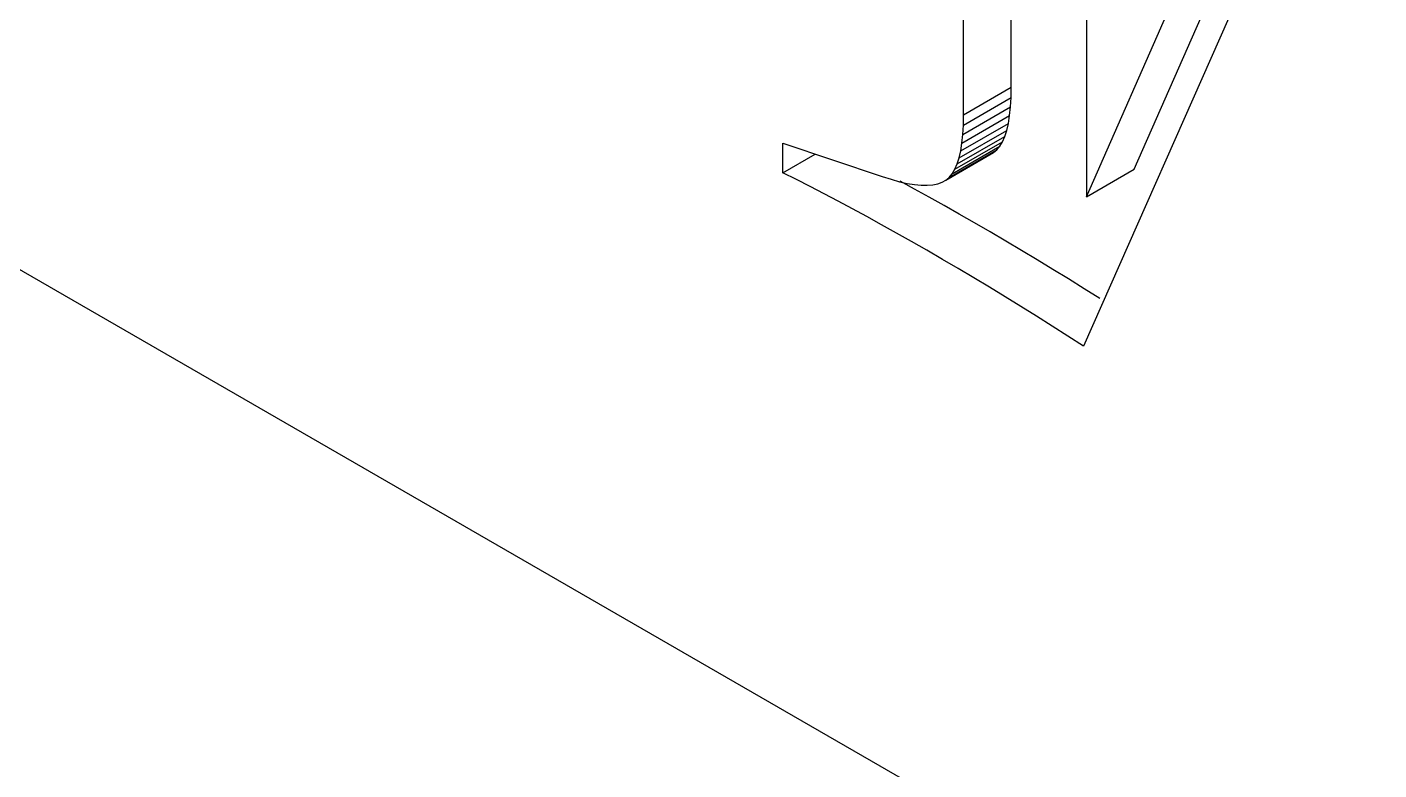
# Model space of a CAD drawing. Header units: millimetres. Extents: x -105 to 105, y -148 to 148.
# Drawn here: x 51.267 to 53.272, y -47.589 to -46.487 of the extents above; entities that cross this region are included whole.
import ezdxf

# ---------------------------------------------------------------- set-up
doc = ezdxf.new("R2010")
doc.units = ezdxf.units.MM
doc.layers.get('0').update_dxf_attribs({"lineweight": 18})

msp = doc.modelspace()

# ---------------------------------------------------------------- linework, layer by layer
at = {"color": 7, "lineweight": 30, "ltscale": 0.314351}
msp.add_line((55.3101, -49.1873), (44.4206, -42.9003), dxfattribs=at)
at = {"color": 7, "lineweight": 30, "ltscale": 0.031066}
msp.add_line((52.7268, -46.5761), (52.7268, -45.3334), dxfattribs=at)
at = {"color": 7, "lineweight": 30, "ltscale": 0.031065}
msp.add_line((52.6561, -46.6169), (52.6561, -45.3743), dxfattribs=at)
at = {"color": 7, "lineweight": 30, "ltscale": 0.031955}
msp.add_line((52.8386, -45.4605), (52.8386, -46.7387), dxfattribs=at)
at = {"color": 7, "lineweight": 30, "ltscale": 0.033029}
msp.add_line((52.8386, -46.7387), (53.3695, -45.5289), dxfattribs=at)
at = {"color": 7, "lineweight": 30, "ltscale": 0.030004}
msp.add_line((52.9093, -46.6979), (53.3916, -45.5989), dxfattribs=at)
at = {"color": 7, "lineweight": 30, "ltscale": 0.02956}
msp.add_line((53.3126, -45.8793), (52.8338, -46.9604), dxfattribs=at)
at = {"color": 7, "lineweight": 30, "ltscale": 0.002041}
for p, q in [((52.6561, -46.6169), (52.7268, -46.5761)), ((52.6537, -46.659), (52.7244, -46.6182)), ((52.655, -46.6462), (52.7257, -46.6054)), ((52.6495, -46.6809), (52.7202, -46.6401)), ((52.6519, -46.6705), (52.7226, -46.6297)), ((52.6433, -46.6979), (52.714, -46.657)), ((52.6467, -46.69), (52.7174, -46.6491)), ((52.63, -46.7141), (52.7007, -46.6732)), ((52.6394, -46.7045), (52.7101, -46.6637)), ((52.8386, -46.7387), (52.9093, -46.6979))]:
    msp.add_line(p, q, dxfattribs=at)
at = {"color": 7, "lineweight": 30, "ltscale": 0.000381525}
msp.add_line((52.7265, -46.5913), (52.7268, -46.5761), dxfattribs=at)
at = {"color": 7, "lineweight": 30, "ltscale": 0.002042}
for p, q in [((52.6558, -46.6322), (52.7265, -46.5913)), ((52.6349, -46.7099), (52.7056, -46.6691))]:
    msp.add_line(p, q, dxfattribs=at)
at = {"color": 7, "lineweight": 30, "ltscale": 0.000351131}
msp.add_line((52.7257, -46.6054), (52.7265, -46.5913), dxfattribs=at)
at = {"color": 7, "lineweight": 30, "ltscale": 0.000381913}
msp.add_line((52.6558, -46.6322), (52.6561, -46.6169), dxfattribs=at)
at = {"color": 7, "lineweight": 30, "ltscale": 0.000292755}
for p, q in [((52.7226, -46.6297), (52.7244, -46.6182)), ((52.6519, -46.6705), (52.6537, -46.659))]:
    msp.add_line(p, q, dxfattribs=at)
at = {"color": 7, "lineweight": 30, "ltscale": 0.000321691}
msp.add_line((52.7244, -46.6182), (52.7257, -46.6054), dxfattribs=at)
at = {"color": 7, "lineweight": 30, "ltscale": 0.00035111}
msp.add_line((52.655, -46.6462), (52.6558, -46.6322), dxfattribs=at)
at = {"color": 7, "lineweight": 30, "ltscale": 0.000238399}
for p, q in [((52.7174, -46.6491), (52.7202, -46.6401)), ((52.6467, -46.69), (52.6495, -46.6809))]:
    msp.add_line(p, q, dxfattribs=at)
at = {"color": 7, "lineweight": 30, "ltscale": 0.000264852}
msp.add_line((52.7202, -46.6401), (52.7226, -46.6297), dxfattribs=at)
at = {"color": 7, "lineweight": 30, "ltscale": 0.001095}
msp.add_line((52.3882, -46.7031), (52.3882, -46.6593), dxfattribs=at)
at = {"color": 7, "lineweight": 30, "ltscale": 0.003875}
msp.add_line((52.3882, -46.6593), (52.5352, -46.7086), dxfattribs=at)
at = {"color": 7, "lineweight": 30, "ltscale": 0.000321312}
msp.add_line((52.6537, -46.659), (52.655, -46.6462), dxfattribs=at)
at = {"color": 7, "lineweight": 30, "ltscale": 0.000192542}
for p, q in [((52.7101, -46.6637), (52.714, -46.657)), ((52.6394, -46.7045), (52.6433, -46.6979))]:
    msp.add_line(p, q, dxfattribs=at)
at = {"color": 7, "lineweight": 30, "ltscale": 0.000214283}
for p, q in [((52.714, -46.657), (52.7174, -46.6491)), ((52.6433, -46.6979), (52.6467, -46.69))]:
    msp.add_line(p, q, dxfattribs=at)
at = {"color": 7, "lineweight": 30, "ltscale": 0.001385}
msp.add_line((52.3882, -46.7031), (52.4362, -46.6754), dxfattribs=at)
at = {"color": 7, "lineweight": 30, "ltscale": 0.000265224}
msp.add_line((52.6495, -46.6809), (52.6519, -46.6705), dxfattribs=at)
at = {"color": 7, "lineweight": 30, "ltscale": 0.000162159}
msp.add_line((52.7007, -46.6732), (52.7056, -46.6691), dxfattribs=at)
at = {"color": 7, "lineweight": 30, "ltscale": 0.000174568}
msp.add_line((52.7056, -46.6691), (52.7101, -46.6637), dxfattribs=at)
at = {"color": 7, "lineweight": 30, "ltscale": 0.000560245}
msp.add_line((52.4083, -46.7131), (52.3882, -46.7031), dxfattribs=at)
at = {"color": 7, "lineweight": 30, "ltscale": 0.000570495}
msp.add_line((52.4286, -46.7235), (52.4083, -46.7131), dxfattribs=at)
at = {"color": 7, "lineweight": 30, "ltscale": 0.000349501}
msp.add_line((52.5352, -46.7086), (52.5485, -46.7128), dxfattribs=at)
at = {"color": 7, "lineweight": 30, "ltscale": 0.000323163}
msp.add_line((52.5485, -46.7128), (52.5609, -46.7163), dxfattribs=at)
at = {"color": 7, "lineweight": 30, "ltscale": 0.000297454}
msp.add_line((52.5609, -46.7163), (52.5726, -46.7189), dxfattribs=at)
at = {"color": 7, "lineweight": 30, "ltscale": 0.000611085}
msp.add_line((52.5835, -46.7273), (52.562, -46.7157), dxfattribs=at)
at = {"color": 7, "lineweight": 30, "ltscale": 0.000272991}
msp.add_line((52.5726, -46.7189), (52.5833, -46.7206), dxfattribs=at)
at = {"color": 7, "lineweight": 30, "ltscale": 0.000248738}
msp.add_line((52.5833, -46.7206), (52.5932, -46.7216), dxfattribs=at)
at = {"color": 7, "lineweight": 30, "ltscale": 0.000187333}
msp.add_line((52.6105, -46.721), (52.6178, -46.7195), dxfattribs=at)
at = {"color": 7, "lineweight": 30, "ltscale": 0.000172541}
msp.add_line((52.6178, -46.7195), (52.6243, -46.7172), dxfattribs=at)
at = {"color": 7, "lineweight": 30, "ltscale": 0.000161731}
msp.add_line((52.6243, -46.7172), (52.63, -46.7141), dxfattribs=at)
at = {"color": 7, "lineweight": 30, "ltscale": 0.000161621}
msp.add_line((52.63, -46.7141), (52.6349, -46.7099), dxfattribs=at)
at = {"color": 7, "lineweight": 30, "ltscale": 0.00017481}
msp.add_line((52.6349, -46.7099), (52.6394, -46.7045), dxfattribs=at)
at = {"color": 7, "lineweight": 30, "ltscale": 0.000580436}
msp.add_line((52.4492, -46.7342), (52.4286, -46.7235), dxfattribs=at)
at = {"color": 7, "lineweight": 30, "ltscale": 0.000590569}
msp.add_line((52.4701, -46.7452), (52.4492, -46.7342), dxfattribs=at)
at = {"color": 7, "lineweight": 30, "ltscale": 0.000621137}
msp.add_line((52.6053, -46.7393), (52.5835, -46.7273), dxfattribs=at)
at = {"color": 7, "lineweight": 30, "ltscale": 0.000226238}
msp.add_line((52.5932, -46.7216), (52.6023, -46.7217), dxfattribs=at)
at = {"color": 7, "lineweight": 30, "ltscale": 0.000205947}
msp.add_line((52.6023, -46.7217), (52.6105, -46.721), dxfattribs=at)
at = {"color": 7, "lineweight": 30, "ltscale": 0.000631361}
msp.add_line((52.6273, -46.7516), (52.6053, -46.7393), dxfattribs=at)
at = {"color": 7, "lineweight": 30, "ltscale": 0.000600725}
msp.add_line((52.4913, -46.7565), (52.4701, -46.7452), dxfattribs=at)
at = {"color": 7, "lineweight": 30, "ltscale": 0.000611267}
msp.add_line((52.5128, -46.7682), (52.4913, -46.7565), dxfattribs=at)
at = {"color": 7, "lineweight": 30, "ltscale": 0.00064146}
msp.add_line((52.6496, -46.7643), (52.6273, -46.7516), dxfattribs=at)
at = {"color": 7, "lineweight": 30, "ltscale": 0.000620953}
msp.add_line((52.5346, -46.7801), (52.5128, -46.7682), dxfattribs=at)
at = {"color": 7, "lineweight": 30, "ltscale": 0.000631214}
msp.add_line((52.5566, -46.7925), (52.5346, -46.7801), dxfattribs=at)
at = {"color": 7, "lineweight": 30, "ltscale": 0.000651724}
msp.add_line((52.6722, -46.7772), (52.6496, -46.7643), dxfattribs=at)
at = {"color": 7, "lineweight": 30, "ltscale": 0.000671424}
for p, q in [((52.6955, -46.7907), (52.6722, -46.7772)), ((52.6248, -46.8316), (52.6015, -46.8181))]:
    msp.add_line(p, q, dxfattribs=at)
at = {"color": 7, "lineweight": 30, "ltscale": 0.000641604}
msp.add_line((52.5789, -46.8051), (52.5566, -46.7925), dxfattribs=at)
at = {"color": 7, "lineweight": 30, "ltscale": 0.000674063}
msp.add_line((52.7187, -46.8044), (52.6955, -46.7907), dxfattribs=at)
at = {"color": 7, "lineweight": 30, "ltscale": 0.000651914}
msp.add_line((52.6015, -46.8181), (52.5789, -46.8051), dxfattribs=at)
at = {"color": 7, "lineweight": 30, "ltscale": 0.000675483}
msp.add_line((52.7419, -46.8182), (52.7187, -46.8044), dxfattribs=at)
at = {"color": 7, "lineweight": 30, "ltscale": 0.000677834}
msp.add_line((52.7652, -46.8322), (52.7419, -46.8182), dxfattribs=at)
at = {"color": 7, "lineweight": 30, "ltscale": 0.000673541}
msp.add_line((52.648, -46.8452), (52.6248, -46.8316), dxfattribs=at)
at = {"color": 7, "lineweight": 30, "ltscale": 0.000680136}
msp.add_line((52.7884, -46.8464), (52.7652, -46.8322), dxfattribs=at)
at = {"color": 7, "lineweight": 30, "ltscale": 0.000676005}
msp.add_line((52.6712, -46.859), (52.648, -46.8452), dxfattribs=at)
at = {"color": 7, "lineweight": 30, "ltscale": 0.000677637}
msp.add_line((52.6944, -46.873), (52.6712, -46.859), dxfattribs=at)
at = {"color": 7, "lineweight": 30, "ltscale": 0.000682002}
msp.add_line((52.8116, -46.8607), (52.7884, -46.8464), dxfattribs=at)
at = {"color": 7, "lineweight": 30, "ltscale": 0.000684213}
for p, q in [((52.8348, -46.8751), (52.8116, -46.8607)), ((52.7641, -46.916), (52.7409, -46.9015))]:
    msp.add_line(p, q, dxfattribs=at)
at = {"color": 7, "lineweight": 30, "ltscale": 0.000680008}
msp.add_line((52.7177, -46.8872), (52.6944, -46.873), dxfattribs=at)
at = {"color": 7, "lineweight": 30, "ltscale": 0.000686765}
msp.add_line((52.8581, -46.8898), (52.8348, -46.8751), dxfattribs=at)
at = {"color": 7, "lineweight": 30, "ltscale": 0.000682327}
msp.add_line((52.7409, -46.9015), (52.7177, -46.8872), dxfattribs=at)
at = {"color": 7, "lineweight": 30, "ltscale": 0.000686562}
msp.add_line((52.7874, -46.9306), (52.7641, -46.916), dxfattribs=at)
at = {"color": 7, "lineweight": 30, "ltscale": 0.00068869}
msp.add_line((52.8106, -46.9454), (52.7874, -46.9306), dxfattribs=at)
at = {"color": 7, "lineweight": 30, "ltscale": 0.000690749}
msp.add_line((52.8338, -46.9604), (52.8106, -46.9454), dxfattribs=at)

doc.saveas('drawing.dxf')
